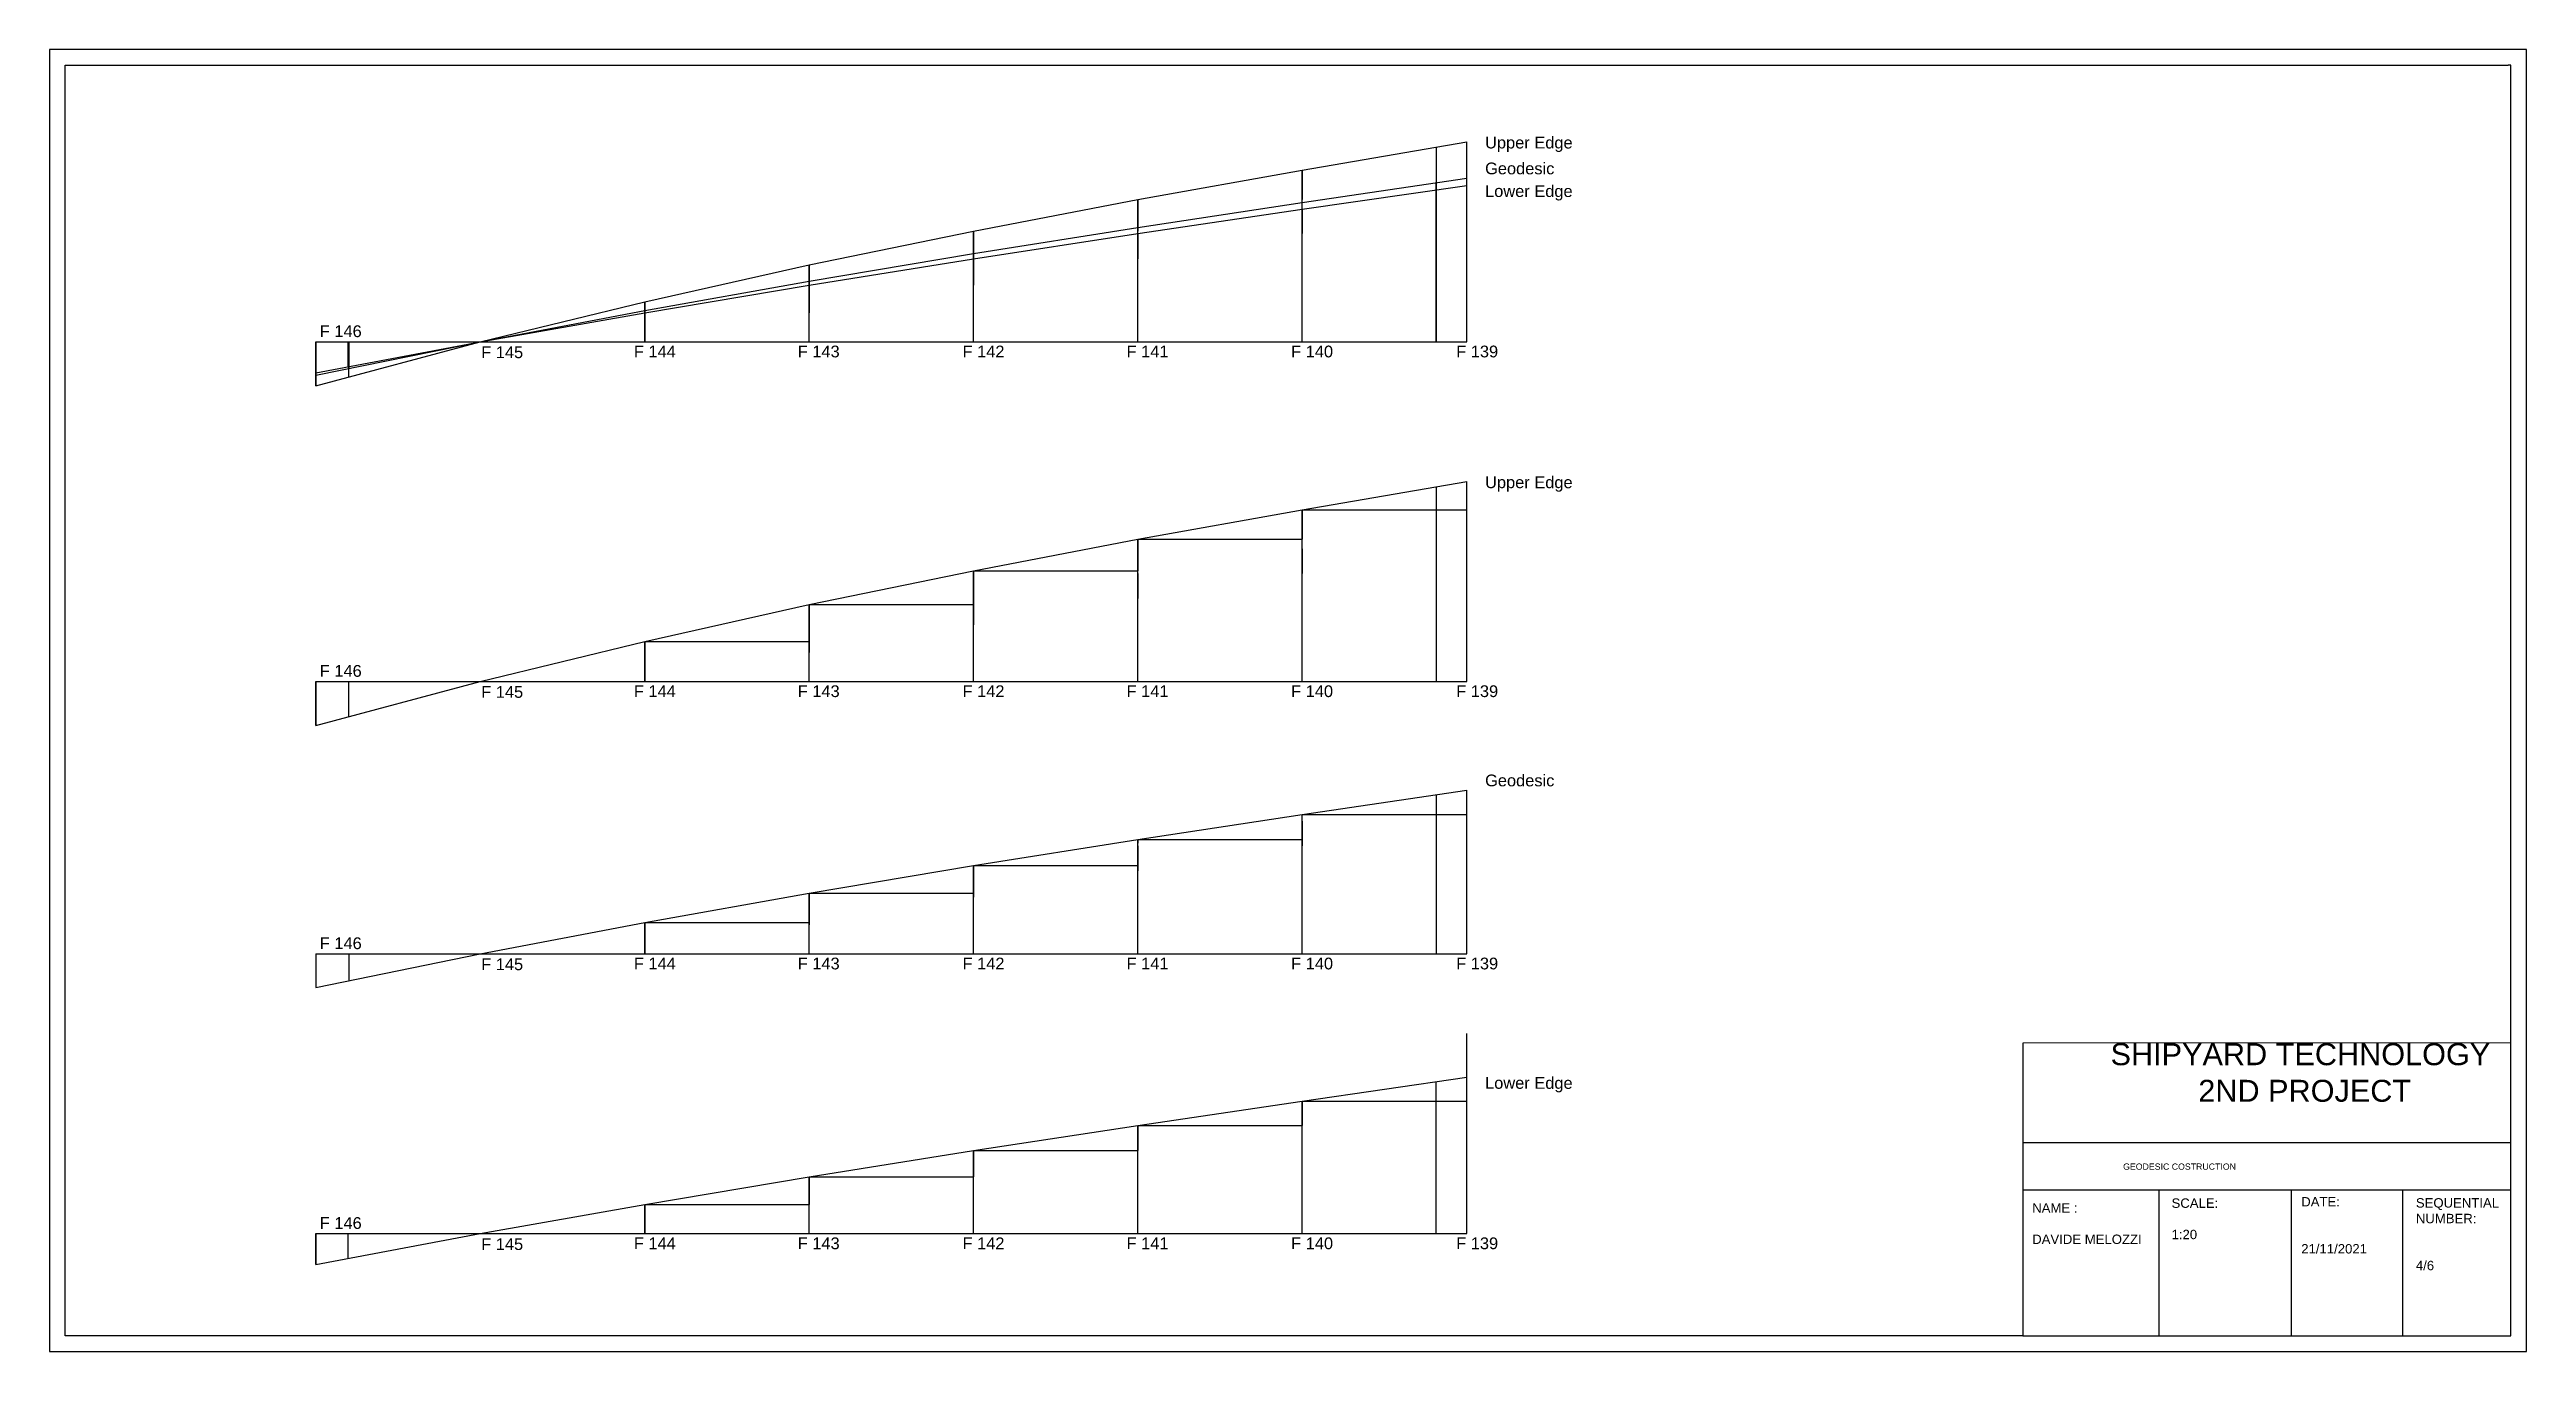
# Model space of a CAD drawing. Header units: inches. Extents: x 0 to 7904, y 0 to 4155.
import ezdxf

# ---------------------------------------------------------------- set-up
doc = ezdxf.new("R2010")
doc.units = ezdxf.units.IN
doc.header["$MEASUREMENT"] = 0
for name, color, linetype in [('Frames[139-146]', 7, 'Continuous'), ('G_Lower', 2, 'Continuous'), ('G_Lower_Aux', 7, 'Continuous'), ('G_Lower_Aux01', 4, 'Continuous'), ('G_Real', 3, 'Continuous'), ('G_Real_Aux', 7, 'Continuous'), ('G_Up_Aux', 7, 'Continuous'), ('Plate', 1, 'Continuous'), ('VPorts', 7, 'Continuous')]:
    doc.layers.add(name, color=color, linetype=linetype)
for name, color, linetype, true_color in [('G0G1', 7, 'Continuous', 0x667d3a), ('G1G2', 7, 'Continuous', 0x60812a), ('G2G3', 7, 'Continuous', 0x629a50), ('G3G4', 7, 'Continuous', 0x6c9a5b), ('G5G6', 7, 'Continuous', 0x86b16a), ('G_Up', 7, 'Continuous', 0x008689), ('G_Up_Aux01', 7, 'Continuous', 0x004b69)]:
    doc.layers.add(name, color=color, linetype=linetype, true_color=true_color)
doc.styles.get("Standard").update_dxf_attribs({"font": 'Arial.ttf'})

msp = doc.modelspace()

# ---------------------------------------------------------------- linework, layer by layer
for p, q in [((50, 4155.5), (0, 4155.5)), ((0, 4155.5), (0, 49.7)), ((7904.1, 4155.5), (50, 4155.5)), ((7904.1, 4105.5), (7904.1, 4155.5)), ((50, 49.7), (50, 4105.5)), ((50, 4105.5), (7846, 4105.5)), ((7854.1, 4105.5), (7846, 4105.5)), ((7854.1, 49.7), (7854.1, 4105.5)), ((7904.1, 49.7), (7904.1, 4105.5)), ((7854.1, 984.7), (6296.9, 983.5)), ((6296.9, 983.5), (6296.9, 49.7)), ((7854.1, 49.7), (7854.1, 984.7)), ((6296.9, 666.5), (7854.1, 666.5)), ((6296.9, 515.2), (7854.1, 515.2)), ((6731.1, 515.2), (6731.1, 49.7)), ((7153.5, 515.2), (7153.5, 49.7)), ((7508.8, 515.2), (7508.8, 49.7)), ((0, 49.7), (0, -0.3)), ((6296.9, 49.7), (50, 49.7)), ((6296.9, 49.7), (7854.1, 49.7)), ((7904.1, -0.3), (7904.1, 49.7)), ((0, -0.3), (7904.1, -0.3))]:
    msp.add_line(p, q)
at = {"layer": 'G0G1'}
for p, q in [((1899.1, 3322), (1899.1, 3222.6)), ((849.8, 3115.6), (849.8, 3222.6))]:
    msp.add_line(p, q, dxfattribs=at)
at = {"layer": 'G1G2'}
msp.add_line((2423.7, 3322), (2423.7, 3415.6), dxfattribs=at)
at = {"layer": 'G2G3'}
msp.add_line((2948.4, 3415.6), (2948.4, 3503.9), dxfattribs=at)
at = {"layer": 'G3G4'}
msp.add_line((3473, 3503.9), (3473, 3587.6), dxfattribs=at)
at = {"layer": 'G5G6'}
msp.add_line((3997.6, 3587.6), (3997.6, 3667.4), dxfattribs=at)
at = {"layer": 'G_Lower'}
for p, q in [((3997.6, 3645.6), (4522.3, 3721.4)), ((3473, 3567.7), (3997.6, 3645.6)), ((2948.4, 3487.4), (3473, 3567.7)), ((2423.7, 3403.3), (2948.4, 3487.4)), ((1899.1, 3315.4), (2423.7, 3403.3)), ((1374.4, 3222.6), (1899.1, 3315.4)), ((849.8, 3222.6), (849.8, 3123.9)), ((849.8, 3123.9), (1374.4, 3222.6)), ((849.8, 2138.3), (849.8, 2039.6)), ((3997.6, 799), (4522.3, 874.8)), ((3473, 721.1), (3997.6, 799)), ((2948.4, 640.8), (3473, 721.1)), ((2423.7, 556.7), (2948.4, 640.8)), ((1899.1, 468.8), (2423.7, 556.7)), ((1374.4, 376), (1899.1, 468.8)), ((849.8, 376), (849.8, 277.3)), ((849.8, 277.3), (1374.4, 376))]:
    msp.add_line(p, q, dxfattribs=at)
at = {"layer": 'G_Lower_Aux'}
for p, q in [((3997.6, 799), (4522.3, 799)), ((3473, 721.1), (3997.6, 721.1)), ((2948.4, 640.8), (3473, 640.8)), ((2423.7, 556.7), (2948.4, 556.7)), ((1899.1, 468.8), (2423.7, 468.8))]:
    msp.add_line(p, q, dxfattribs=at)
at = {"layer": 'G_Lower_Aux01'}
for p, q in [((4522.3, 3667.4), (4522.3, 3744.5)), ((4522.3, 3645.6), (4522.3, 3721.4)), ((3997.6, 3645.6), (3997.6, 3567.7)), ((3473, 3567.7), (3473, 3487.4)), ((2948.4, 3487.4), (2948.4, 3403.3)), ((2423.7, 3403.3), (2423.7, 3315.4)), ((1899.1, 3315.4), (1899.1, 3222.6)), ((4522.3, 2583.1), (4522.3, 2660.2)), ((4522.3, 2561.3), (4522.3, 2637.1)), ((3997.6, 2561.3), (3997.6, 2483.5)), ((3473, 2483.5), (3473, 2403.2)), ((2948.4, 2403.2), (2948.4, 2319)), ((2423.7, 2319), (2423.7, 2231.1)), ((1899.1, 2231.1), (1899.1, 2138.3)), ((3997.6, 1692.1), (3997.6, 1614.2)), ((3473, 1614.2), (3473, 1533.9)), ((2948.4, 1533.9), (2948.4, 1449.8)), ((2423.7, 1449.8), (2423.7, 1361.8)), ((1899.1, 1361.8), (1899.1, 1269.1)), ((4522.3, 820.8), (4522.3, 897.8)), ((4522.3, 799), (4522.3, 874.8)), ((3997.6, 799), (3997.6, 721.1)), ((3473, 721.1), (3473, 640.8)), ((2948.4, 640.8), (2948.4, 556.7)), ((2423.7, 556.7), (2423.7, 468.8)), ((1899.1, 468.8), (1899.1, 376))]:
    msp.add_line(p, q, dxfattribs=at)
at = {"layer": 'G_Real'}
for p, q in [((3997.6, 3667.4), (4522.3, 3744.5)), ((3473, 3587.6), (3997.6, 3667.4)), ((2948.4, 3503.9), (3473, 3587.6)), ((2423.7, 3415.6), (2948.4, 3503.9)), ((1899.1, 3322), (2423.7, 3415.6)), ((1374.4, 3222.6), (1899.1, 3322)), ((849.8, 3115.6), (1374.4, 3222.6)), ((3997.6, 1713.9), (4522.3, 1790.9)), ((3473, 1634.1), (3997.6, 1713.9)), ((2948.4, 1550.4), (3473, 1634.1)), ((2423.7, 1462.1), (2948.4, 1550.4)), ((1899.1, 1368.5), (2423.7, 1462.1)), ((1374.4, 1269.1), (1899.1, 1368.5)), ((849.8, 1162), (1374.4, 1269.1))]:
    msp.add_line(p, q, dxfattribs=at)
at = {"layer": 'G_Real_Aux'}
for p, q in [((1374.4, 3222.6), (1899.1, 3222.6)), ((1374.4, 2138.3), (1899.1, 2138.3)), ((3997.6, 1713.9), (4522.3, 1713.9)), ((3473, 1634.1), (3997.6, 1634.1)), ((2948.4, 1550.4), (3473, 1550.4)), ((2423.7, 1462.1), (2948.4, 1462.1)), ((1899.1, 1368.5), (2423.7, 1368.5)), ((1374.4, 1269.1), (1899.1, 1269.1)), ((1374.4, 376), (1899.1, 376))]:
    msp.add_line(p, q, dxfattribs=at)
at = {"layer": 'G_Up'}
for p, q in [((3997.6, 3770.9), (4522.3, 3860.8)), ((3473, 3676.5), (3997.6, 3770.9)), ((2948.4, 3576), (3473, 3676.5)), ((2423.7, 3467.8), (2948.4, 3576)), ((1899.1, 3350.1), (2423.7, 3467.8)), ((1374.4, 3222.6), (1899.1, 3350.1)), ((849.8, 3082.5), (849.8, 3222.6)), ((849.8, 3082.5), (1374.4, 3222.6)), ((3997.6, 2686.6), (4522.3, 2776.6)), ((3473, 2592.3), (3997.6, 2686.6)), ((2948.4, 2491.7), (3473, 2592.3)), ((2423.7, 2383.5), (2948.4, 2491.7)), ((1899.1, 2265.8), (2423.7, 2383.5)), ((1374.4, 2138.3), (1899.1, 2265.8)), ((849.8, 1998.3), (849.8, 2138.3)), ((849.8, 1998.3), (1374.4, 2138.3)), ((849.8, 277.3), (849.8, 376))]:
    msp.add_line(p, q, dxfattribs=at)
at = {"layer": 'G_Up_Aux'}
for p, q in [((1374.4, 3222.6), (1899.1, 3222.6)), ((3997.6, 2686.6), (4522.3, 2686.6)), ((3473, 2592.3), (3997.6, 2592.3)), ((2948.4, 2491.7), (3473, 2491.7)), ((2423.7, 2383.5), (2948.4, 2383.5)), ((1899.1, 2265.8), (2423.7, 2265.8)), ((1374.4, 2138.3), (1899.1, 2138.3)), ((1374.4, 1269.1), (1899.1, 1269.1)), ((1374.4, 376), (1899.1, 376))]:
    msp.add_line(p, q, dxfattribs=at)
at = {"layer": 'G_Up_Aux01'}
for p, q in [((4522.3, 3770.9), (4522.3, 3860.8)), ((3997.6, 3770.9), (3997.6, 3676.5)), ((3473, 3676.5), (3473, 3576)), ((2948.4, 3576), (2948.4, 3467.8)), ((2423.7, 3467.8), (2423.7, 3350.1)), ((1899.1, 3350.1), (1899.1, 3222.6)), ((4522.3, 2686.6), (4522.3, 2776.6)), ((3997.6, 2686.6), (3997.6, 2592.3)), ((3473, 2592.3), (3473, 2491.7)), ((2948.4, 2491.7), (2948.4, 2383.5)), ((2423.7, 2383.5), (2423.7, 2265.8)), ((1899.1, 2265.8), (1899.1, 2138.3)), ((3473, 1634.1), (3473, 1622.4)), ((2948.4, 1550.4), (2948.4, 1514.2)), ((2423.7, 1462.1), (2423.7, 1396.6)), ((1899.1, 1368.5), (1899.1, 1269.1)), ((4522.3, 924.3), (4522.3, 1014.2)), ((2948.4, 640.8), (2948.4, 621.1)), ((2423.7, 556.7), (2423.7, 503.5)), ((1899.1, 468.8), (1899.1, 376))]:
    msp.add_line(p, q, dxfattribs=at)
at = {"layer": 'Plate'}
for p, q in [((4424.4, 3844), (4424.4, 3222.6)), ((4424.3, 3730.1), (4424.3, 3222.6)), ((4424.3, 3707.2), (4424.3, 3222.6)), ((953.2, 3143.4), (953.2, 3222.6)), ((954.7, 3110.5), (954.7, 3222.6)), ((956.5, 3137.3), (956.5, 3222.6)), ((4424.4, 2759.8), (4424.4, 2138.4)), ((954.7, 2026.3), (954.7, 2138.3)), ((4424.4, 1776.5), (4424.4, 1269.1)), ((956.5, 1183.8), (956.5, 1269.1)), ((4424.3, 860.6), (4424.3, 376)), ((953.2, 296.8), (953.2, 376))]:
    msp.add_line(p, q, dxfattribs=at)
at = {"layer": 'VPorts'}
for p, q in [((4522.3, 3222.6), (4522.3, 3860.8)), ((3997.6, 3222.6), (3997.6, 3770.9)), ((3473, 3222.6), (3473, 3676.5)), ((2948.4, 3222.6), (2948.4, 3576)), ((2423.7, 3222.6), (2423.7, 3467.8)), ((1899.1, 3222.6), (1899.1, 3350.1)), ((849.8, 3222.6), (1374.4, 3222.6)), ((849.8, 3222.6), (849.8, 3082.5)), ((1374.4, 3222.6), (1899.1, 3222.6)), ((1899.1, 3222.6), (2423.7, 3222.6)), ((2423.7, 3222.6), (2948.4, 3222.6)), ((2948.4, 3222.6), (3473, 3222.6)), ((3473, 3222.6), (3997.6, 3222.6)), ((3997.6, 3222.6), (4522.3, 3222.6)), ((4522.3, 2138.4), (4522.3, 2776.6)), ((3997.6, 2138.3), (3997.6, 2686.6)), ((3473, 2138.3), (3473, 2592.3)), ((2948.4, 2138.3), (2948.4, 2491.7)), ((2423.7, 2138.3), (2423.7, 2383.5)), ((1899.1, 2138.3), (1899.1, 2265.8)), ((849.8, 2138.3), (1374.4, 2138.3)), ((849.8, 2138.3), (849.8, 1998.3)), ((1374.4, 2138.3), (1899.1, 2138.3)), ((1899.1, 2138.3), (2423.7, 2138.3)), ((2423.7, 2138.3), (2948.4, 2138.3)), ((2948.4, 2138.3), (3473, 2138.3)), ((3473, 2138.3), (3997.6, 2138.3)), ((3997.6, 2138.4), (4522.3, 2138.4)), ((4522.3, 1269.1), (4522.3, 1790.9)), ((3997.6, 1269.1), (3997.6, 1713.9)), ((3473, 1269.1), (3473, 1634.1)), ((2948.4, 1269.1), (2948.4, 1550.4)), ((2423.7, 1269.1), (2423.7, 1462.1)), ((1899.1, 1269.1), (1899.1, 1368.5)), ((849.8, 1269.1), (1374.4, 1269.1)), ((849.8, 1269.1), (849.8, 1162)), ((1374.4, 1269.1), (1899.1, 1269.1)), ((1899.1, 1269.1), (2423.7, 1269.1)), ((2423.7, 1269.1), (2948.4, 1269.1)), ((2948.4, 1269.1), (3473, 1269.1)), ((3473, 1269.1), (3997.6, 1269.1)), ((3997.6, 1269.1), (4522.3, 1269.1)), ((4522.3, 376), (4522.3, 1014.2)), ((3997.6, 376), (3997.6, 799)), ((3473, 376), (3473, 721.1)), ((2948.4, 376), (2948.4, 640.8)), ((2423.7, 376), (2423.7, 556.7)), ((1899.1, 376), (1899.1, 468.8)), ((849.8, 376), (1374.4, 376)), ((849.8, 376), (849.8, 277.3)), ((1374.4, 376), (1899.1, 376)), ((1899.1, 376), (2423.7, 376)), ((2423.7, 376), (2948.4, 376)), ((2948.4, 376), (3473, 376)), ((3473, 376), (3997.6, 376)), ((3997.6, 376), (4522.3, 376))]:
    msp.add_line(p, q, dxfattribs=at)

# ---------------------------------------------------------------- texts
at = {"attachment_point": 1}
for s, width, heights, insert, char_height in [('^ISHIPYARD TECHNOLOGY\\P^I^I2ND PROJECT ', 1557.199, [317], (6296.9, 983.5), 70), ('\\P\\P^I^I^I^IGEODESIC COSTRUCTION', 1557.199, [0], (6296.9, 666.5), 20), ('SCALE:\\P\\P1:20', 350.084, [0], (6771.6, 488.2), 30), ('DATE:\\P\\P\\P21/11/2021', 299.124, [0], (7185.4, 492.5), 30), ('SEQUENTIAL\\PNUMBER:\\P\\P\\P4/6', 282.032, [0], (7551.2, 489.1), 30), ('NAME :\\P\\PDAVIDE MELOZZI', 362.861, [0], (6326.9, 472.9), 30)]:
    msp.add_mtext_dynamic_manual_height_columns(s, width=width, gutter_width=1, heights=heights, dxfattribs=dict(at, insert=insert, char_height=char_height))
at = {"layer": 'Frames[139-146]', "linetype": 'Continuous', "char_height": 37.47, "attachment_point": 1, "rotation": 359.95655}
for s, insert in [('F 146', (862.4, 3275.2)), ('F 145', (1377.5, 3207.9)), ('F 144', (1864.7, 3210.4)), ('F 143', (2387.6, 3210.4)), ('F 142', (2913.4, 3210.4)), ('F 141', (3436.9, 3210.4)), ('F 140', (3962, 3210.4)), ('F 139', (4488.8, 3210.4)), ('F 146', (862.4, 2190.9)), ('F 145', (1377.5, 2123.7)), ('F 144', (1864.7, 2126.1)), ('F 143', (2387.6, 2126.1)), ('F 142', (2913.4, 2126.1)), ('F 141', (3436.9, 2126.1)), ('F 140', (3962, 2126.1)), ('F 139', (4488.8, 2126.1)), ('F 146', (862.4, 1321.6)), ('F 145', (1377.5, 1254.4)), ('F 144', (1864.7, 1256.9)), ('F 143', (2387.6, 1256.9)), ('F 142', (2913.4, 1256.9)), ('F 141', (3436.9, 1256.9)), ('F 140', (3962, 1256.9)), ('F 139', (4488.8, 1256.9)), ('F 146', (862.4, 428.5)), ('F 145', (1377.5, 361.3)), ('F 144', (1864.7, 363.8)), ('F 143', (2387.6, 363.8)), ('F 142', (2913.4, 363.8)), ('F 141', (3436.9, 363.8)), ('F 140', (3962, 363.8)), ('F 139', (4488.8, 363.8))]:
    msp.add_mtext_dynamic_manual_height_columns(s, width=281.301, gutter_width=374.7, heights=[64.4], dxfattribs=dict(at, insert=insert))
at = {"layer": 'G_Lower', "linetype": 'Continuous', "char_height": 37.47, "attachment_point": 1, "rotation": 359.95655}
for insert in [(4581, 3722.4), (4581, 875.7)]:
    msp.add_mtext_dynamic_manual_height_columns('Lower Edge', width=281.301, gutter_width=374.7, heights=[64.4], dxfattribs=dict(at, insert=insert))
at = {"layer": 'G_Real', "linetype": 'Continuous', "char_height": 37.47, "attachment_point": 1, "rotation": 359.95655}
for insert in [(4581, 3794.7), (4581, 1841.2)]:
    msp.add_mtext_dynamic_manual_height_columns('Geodesic', width=281.301, gutter_width=374.7, heights=[64.4], dxfattribs=dict(at, insert=insert))
at = {"layer": 'G_Up', "linetype": 'Continuous', "char_height": 37.47, "attachment_point": 1, "rotation": 359.95655}
for insert in [(4581, 3877.2), (4581, 2792.9)]:
    msp.add_mtext_dynamic_manual_height_columns('Upper Edge', width=281.301, gutter_width=374.7, heights=[64.4], dxfattribs=dict(at, insert=insert))

doc.saveas('drawing.dxf')
